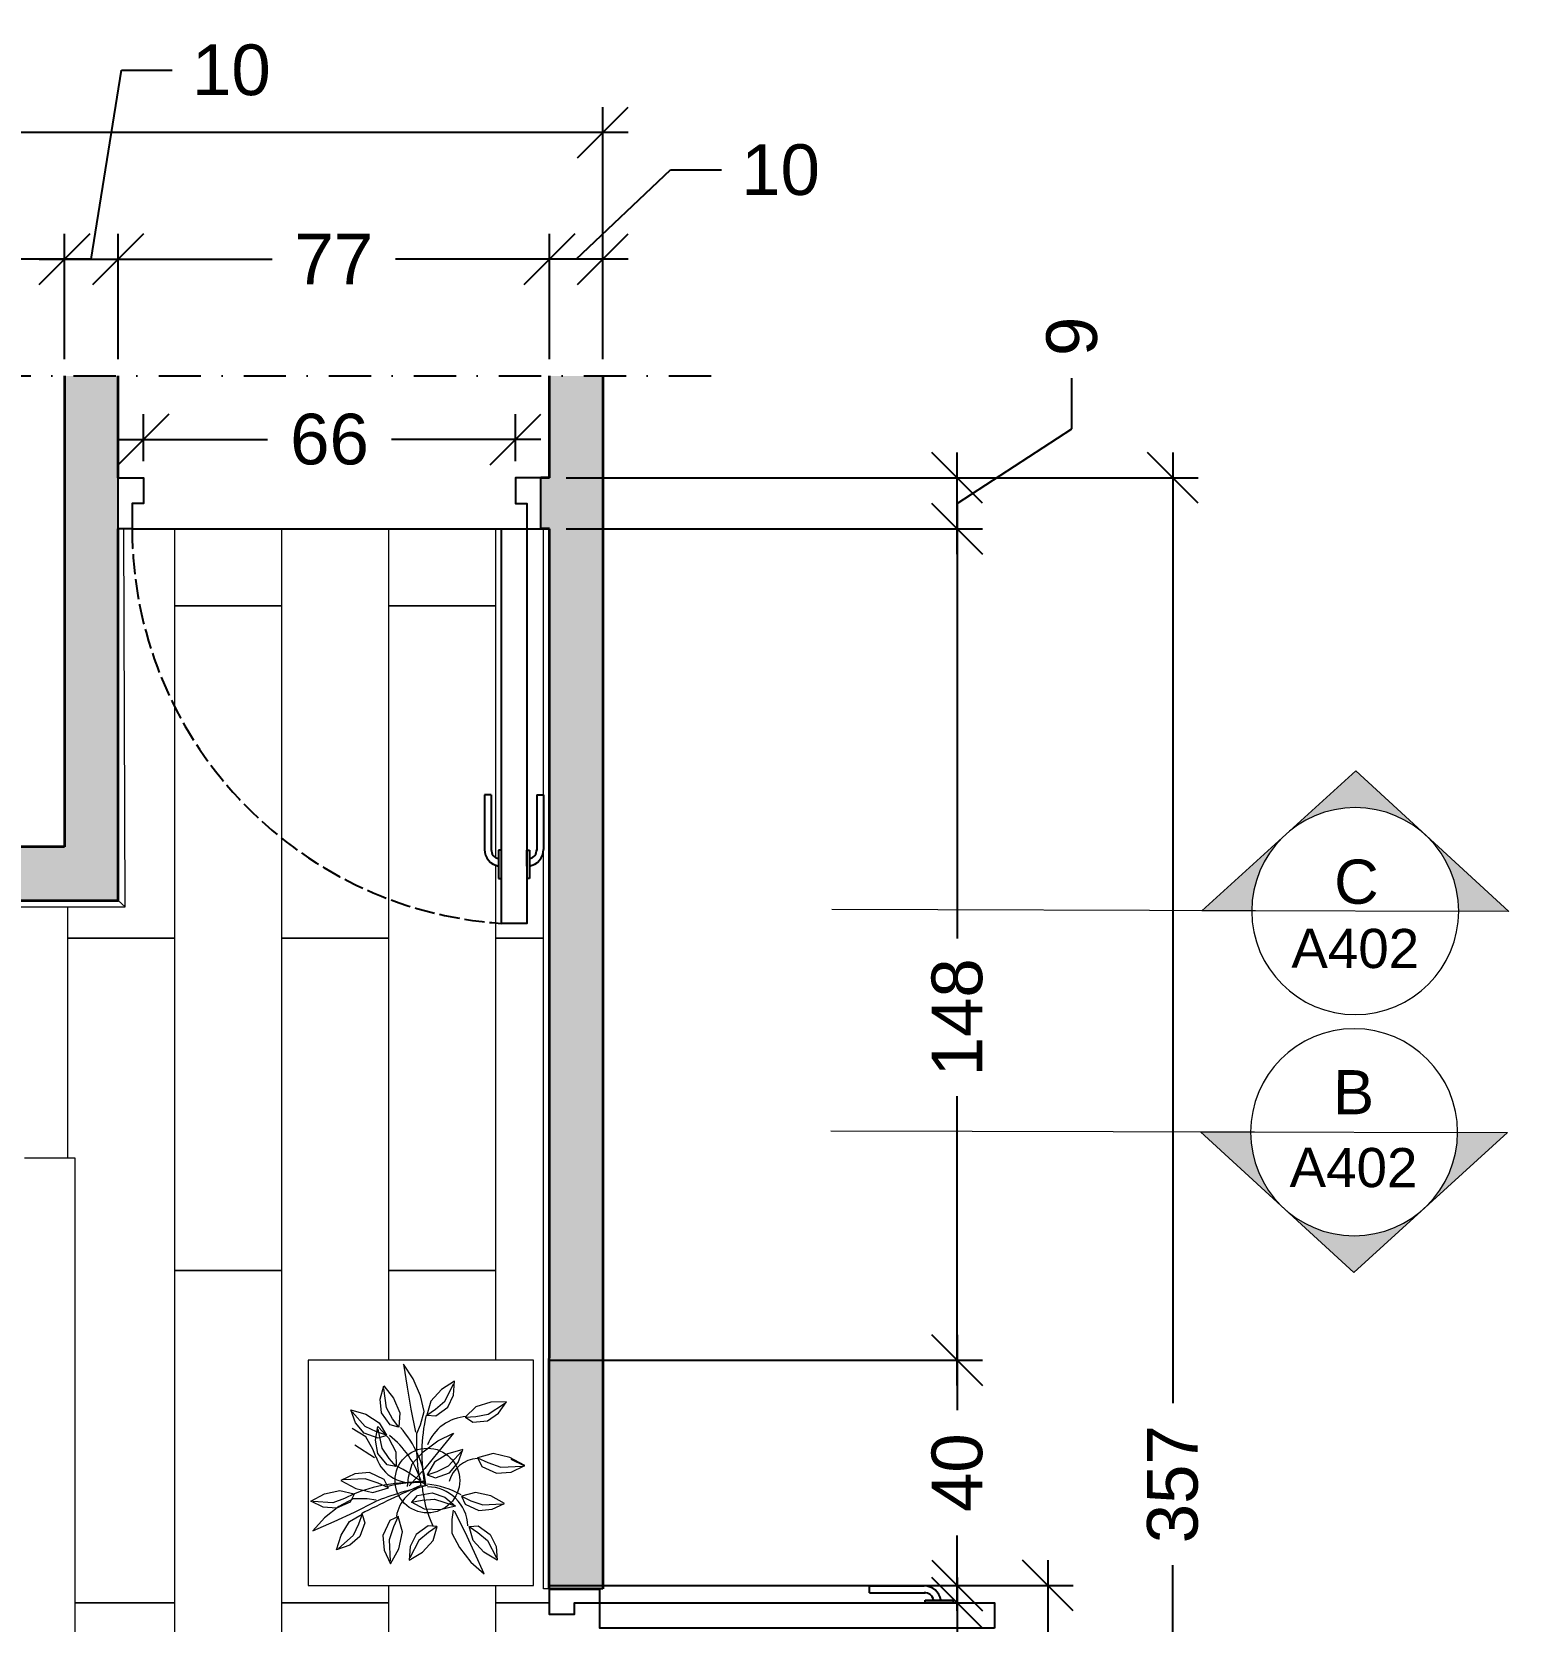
# Model space of a CAD drawing. Header units: inches. Extents: x -449 to 9267, y -5852 to 3388.
# Drawn here: x 491.1 to 753.4, y 460.7 to 742.8 of the extents above; entities that cross this region are included whole.
import ezdxf

# ---------------------------------------------------------------- set-up
doc = ezdxf.new("R2010")
doc.units = ezdxf.units.IN
doc.header["$MEASUREMENT"] = 0
doc.linetypes.add('ACAD_ISO02W100', pattern=[15, 12, -3])
doc.linetypes.add('DASHDOT', pattern=[1, 0.5, -0.25, 0, -0.25])
for name, color, linetype, lineweight in [('A-ANNO-DIMS', 3, 'Continuous', 18), ('A-ANNO-SYMB', 3, 'Continuous', 18), ('A-DOOR-FULL', 4, 'Continuous', 25), ('A-FURN', 8, 'Continuous', 18), ('A-SECT-MCUT', 7, 'Continuous', 35), ('A-WALL-STUD', 3, 'Continuous', 18)]:
    doc.layers.add(name, color=color, linetype=linetype, lineweight=lineweight)
doc.layers.add('TRATTEGGIO', color=32, linetype='Continuous')
doc.styles.add('ARIAL', font='Arial.ttf')
doc.styles.get("Standard").update_dxf_attribs({"font": 'Arial.ttf'})
doc.dimstyles.new('TICK_36', dxfattribs={"dimtxt": 3.6, "dimasz": 3.6, "dimexe": 1.8, "dimexo": 1.2, "dimgap": 1.8, "dimtad": 0, "dimdec": 0, "dimzin": 0, "dimdsep": 46, "dimtxsty": 'ARIAL', "dimblk": 'OBLIQUE', "dimcen": 1.8, "dimdle": 1.8, "dimclrd": 256, "dimclrt": 256, "dimadec": 0, "dimazin": 0, "dimtfac": 1, "dimtdec": 0, "dimtmove": 1, "dimatfit": 3, "dimldrblk": 'OPEN90', "dimfxl": 1, "dimtfill": 1, "dimtolj": 1, "dimtzin": 0, "dimarcsym": 0})

# ---------------------------------------------------------------- blocks, each defined once
blk = doc.blocks.new('Sezioni')
h = blk.add_hatch(color=256)
h.dxf.hatch_style = 1
h.paths.add_polyline_path([(52264, 47220.9), (52417.6, 47220.9, -1), (53052.6, 47220.9), (53206.2, 47220.9), (52735.1, 47651.7)])
blk.add_lwpolyline([(52264, 47220.9), (53206.2, 47220.9), (52735.1, 47651.7)], close=True)
blk.add_circle((52735.1, 47220.9), 317.5)
blk = doc.blocks.new('_Oblique')
at = {"color": 0, "linetype": 'ByBlock', "lineweight": -2}
blk.add_line((-0.5, -0.5), (0.5, 0.5), dxfattribs=at)
blk = doc.blocks.new('*D23')
at = {"layer": 'A-ANNO-DIMS', "color": 0, "lineweight": -2, "transparency": 16777216}
for p, q in [((260.44, 684.72), (260.44, 729.46)), ((592.47, 684.72), (592.47, 729.46))]:
    blk.add_line(p, q, dxfattribs=at)
at = {"layer": 'A-ANNO-DIMS', "lineweight": -2, "transparency": 16777216}
for p, q in [((255.94, 724.96), (412.13, 724.96)), ((596.97, 724.96), (440.78, 724.96))]:
    blk.add_line(p, q, dxfattribs=at)
at = {"layer": 'Defpoints', "color": 0, "transparency": 16777216}
for p in [(592.47, 724.96), (260.44, 681.72), (592.47, 681.72)]:
    blk.add_point(p, dxfattribs=at)
at = {"layer": 'A-ANNO-DIMS', "lineweight": -2, "transparency": 16777216, "xscale": 9, "yscale": 9, "zscale": 9, "rotation": 180}
blk.add_blockref('_Oblique', (260.44, 724.96), dxfattribs=at)
at = {"layer": 'A-ANNO-DIMS', "lineweight": -2, "transparency": 16777216, "xscale": 9, "yscale": 9, "zscale": 9}
blk.add_blockref('_Oblique', (592.47, 724.96), dxfattribs=at)
at = {"layer": 'A-ANNO-DIMS', "transparency": 16777216, "insert": (426.46, 724.96), "char_height": 9, "attachment_point": 5, "style": 'ARIAL', "bg_fill": 3, "box_fill_scale": 1.25, "bg_fill_color": 256, "bg_fill_true_color": 13158600, "bg_fill_transparency": 0}
blk.add_mtext('\\A1;332', dxfattribs=at)
blk = doc.blocks.new('_Open90')
at = {"color": 0, "linetype": 'ByBlock', "lineweight": -2}
for p, q in [((-0.5, 0.5), (0, 0)), ((0, 0), (-1, 0)), ((0, 0), (-0.5, -0.5))]:
    blk.add_line(p, q, dxfattribs=at)
blk = doc.blocks.new('*D26')
at = {"layer": 'A-ANNO-DIMS', "color": 0, "lineweight": -2, "transparency": 16777216}
for p, q in [((393.84, 665.05), (393.84, 706.98)), ((496.88, 684.72), (496.88, 706.98))]:
    blk.add_line(p, q, dxfattribs=at)
at = {"layer": 'A-ANNO-DIMS', "lineweight": -2, "transparency": 16777216}
for p, q in [((389.34, 702.48), (431.34, 702.48)), ((501.38, 702.48), (459.37, 702.48))]:
    blk.add_line(p, q, dxfattribs=at)
at = {"layer": 'Defpoints', "color": 0, "transparency": 16777216}
for p in [(496.88, 702.48), (496.88, 681.72), (393.84, 662.05)]:
    blk.add_point(p, dxfattribs=at)
at = {"layer": 'A-ANNO-DIMS', "lineweight": -2, "transparency": 16777216, "xscale": 9, "yscale": 9, "zscale": 9, "rotation": 180}
blk.add_blockref('_Oblique', (393.84, 702.48), dxfattribs=at)
at = {"layer": 'A-ANNO-DIMS', "lineweight": -2, "transparency": 16777216, "xscale": 9, "yscale": 9, "zscale": 9}
blk.add_blockref('_Oblique', (496.88, 702.48), dxfattribs=at)
at = {"layer": 'A-ANNO-DIMS', "transparency": 16777216, "insert": (445.36, 702.48), "char_height": 9, "attachment_point": 5, "style": 'ARIAL', "bg_fill": 3, "box_fill_scale": 1.25, "bg_fill_color": 256, "bg_fill_true_color": 13158600, "bg_fill_transparency": 0}
blk.add_mtext('\\A1;103', dxfattribs=at)
blk = doc.blocks.new('*D27')
at = {"layer": 'A-ANNO-DIMS', "lineweight": -2, "transparency": 16777216}
for p, q in [((501.63, 702.48), (506.99, 736.01)), ((506.99, 736.01), (515.99, 736.01)), ((492.38, 702.48), (510.88, 702.48))]:
    blk.add_line(p, q, dxfattribs=at)
at = {"layer": 'A-ANNO-DIMS', "color": 0, "lineweight": -2, "transparency": 16777216}
for p, q in [((496.88, 684.72), (496.88, 706.98)), ((506.38, 684.72), (506.38, 706.98))]:
    blk.add_line(p, q, dxfattribs=at)
at = {"layer": 'Defpoints', "color": 0, "transparency": 16777216}
for p in [(506.38, 702.48), (496.88, 681.72), (506.38, 681.72)]:
    blk.add_point(p, dxfattribs=at)
at = {"layer": 'A-ANNO-DIMS', "lineweight": -2, "transparency": 16777216, "xscale": 9, "yscale": 9, "zscale": 9, "rotation": 180}
blk.add_blockref('_Oblique', (496.88, 702.48), dxfattribs=at)
at = {"layer": 'A-ANNO-DIMS', "lineweight": -2, "transparency": 16777216, "xscale": 9, "yscale": 9, "zscale": 9}
blk.add_blockref('_Oblique', (506.38, 702.48), dxfattribs=at)
at = {"layer": 'A-ANNO-DIMS', "transparency": 16777216, "insert": (526.5, 736.01), "char_height": 9, "attachment_point": 5, "style": 'ARIAL', "bg_fill": 3, "box_fill_scale": 1.25, "bg_fill_color": 256, "bg_fill_true_color": 13158600, "bg_fill_transparency": 0}
blk.add_mtext('\\A1;10', dxfattribs=at)
blk = doc.blocks.new('*D28')
at = {"layer": 'A-ANNO-DIMS', "color": 0, "lineweight": -2, "transparency": 16777216}
for p, q in [((506.38, 684.72), (506.38, 706.98)), ((582.96, 684.72), (582.96, 706.98))]:
    blk.add_line(p, q, dxfattribs=at)
at = {"layer": 'A-ANNO-DIMS', "lineweight": -2, "transparency": 16777216}
for p, q in [((501.88, 702.48), (533.72, 702.48)), ((587.46, 702.48), (555.62, 702.48))]:
    blk.add_line(p, q, dxfattribs=at)
at = {"layer": 'Defpoints', "color": 0, "transparency": 16777216}
for p in [(582.96, 702.48), (506.38, 681.72), (582.96, 681.72)]:
    blk.add_point(p, dxfattribs=at)
at = {"layer": 'A-ANNO-DIMS', "lineweight": -2, "transparency": 16777216, "xscale": 9, "yscale": 9, "zscale": 9, "rotation": 180}
blk.add_blockref('_Oblique', (506.38, 702.48), dxfattribs=at)
at = {"layer": 'A-ANNO-DIMS', "lineweight": -2, "transparency": 16777216, "xscale": 9, "yscale": 9, "zscale": 9}
blk.add_blockref('_Oblique', (582.96, 702.48), dxfattribs=at)
at = {"layer": 'A-ANNO-DIMS', "transparency": 16777216, "insert": (544.67, 702.48), "char_height": 9, "attachment_point": 5, "style": 'ARIAL', "bg_fill": 3, "box_fill_scale": 1.25, "bg_fill_color": 256, "bg_fill_true_color": 13158600, "bg_fill_transparency": 0}
blk.add_mtext('\\A1;77', dxfattribs=at)
blk = doc.blocks.new('*D29')
at = {"layer": 'A-ANNO-DIMS', "lineweight": -2, "transparency": 16777216}
for p, q in [((587.71, 702.48), (604.49, 718.29)), ((604.49, 718.29), (613.49, 718.29)), ((596.97, 702.48), (578.46, 702.48))]:
    blk.add_line(p, q, dxfattribs=at)
at = {"layer": 'A-ANNO-DIMS', "color": 0, "lineweight": -2, "transparency": 16777216}
for p, q in [((582.96, 684.72), (582.96, 706.98)), ((592.47, 684.72), (592.47, 706.98))]:
    blk.add_line(p, q, dxfattribs=at)
at = {"layer": 'Defpoints', "color": 0, "transparency": 16777216}
for p in [(582.96, 702.48), (582.96, 681.72), (592.47, 681.72)]:
    blk.add_point(p, dxfattribs=at)
at = {"layer": 'A-ANNO-DIMS', "lineweight": -2, "transparency": 16777216, "xscale": 9, "yscale": 9, "zscale": 9, "rotation": 180}
blk.add_blockref('_Oblique', (582.96, 702.48), dxfattribs=at)
at = {"layer": 'A-ANNO-DIMS', "lineweight": -2, "transparency": 16777216, "xscale": 9, "yscale": 9, "zscale": 9}
blk.add_blockref('_Oblique', (592.47, 702.48), dxfattribs=at)
at = {"layer": 'A-ANNO-DIMS', "transparency": 16777216, "insert": (624, 718.29), "char_height": 9, "attachment_point": 5, "style": 'ARIAL', "bg_fill": 3, "box_fill_scale": 1.25, "bg_fill_color": 256, "bg_fill_true_color": 13158600, "bg_fill_transparency": 0}
blk.add_mtext('\\A1;10', dxfattribs=at)
blk = doc.blocks.new('*D30')
at = {"layer": 'A-ANNO-DIMS', "color": 0, "lineweight": -2, "transparency": 16777216}
for p, q in [((510.89, 666.62), (510.89, 674.96)), ((576.95, 666.62), (576.95, 674.96))]:
    blk.add_line(p, q, dxfattribs=at)
at = {"layer": 'A-ANNO-DIMS', "lineweight": -2, "transparency": 16777216}
for p, q in [((506.39, 670.46), (532.91, 670.46)), ((581.45, 670.46), (554.93, 670.46))]:
    blk.add_line(p, q, dxfattribs=at)
at = {"layer": 'Defpoints', "color": 0, "transparency": 16777216}
for p in [(576.95, 670.46), (510.89, 663.62), (576.95, 663.62)]:
    blk.add_point(p, dxfattribs=at)
at = {"layer": 'A-ANNO-DIMS', "lineweight": -2, "transparency": 16777216, "xscale": 9, "yscale": 9, "zscale": 9, "rotation": 180}
blk.add_blockref('_Oblique', (510.89, 670.46), dxfattribs=at)
at = {"layer": 'A-ANNO-DIMS', "lineweight": -2, "transparency": 16777216, "xscale": 9, "yscale": 9, "zscale": 9}
blk.add_blockref('_Oblique', (576.95, 670.46), dxfattribs=at)
at = {"layer": 'A-ANNO-DIMS', "transparency": 16777216, "insert": (543.92, 670.46), "char_height": 9, "attachment_point": 5, "style": 'ARIAL', "bg_fill": 3, "box_fill_scale": 1.25, "bg_fill_color": 256, "bg_fill_true_color": 13158600, "bg_fill_transparency": 0}
blk.add_mtext('\\A1;66', dxfattribs=at)
blk = doc.blocks.new('*D36')
at = {"layer": 'A-ANNO-DIMS', "lineweight": -2, "transparency": 16777216}
for p, q in [((693.63, 668.12), (693.63, 499.36)), ((693.63, 301.84), (693.63, 470.59))]:
    blk.add_line(p, q, dxfattribs=at)
at = {"layer": 'A-ANNO-DIMS', "color": 0, "lineweight": -2, "transparency": 16777216}
for p, q in [((585.96, 663.62), (698.13, 663.62)), ((595.46, 306.34), (698.13, 306.34))]:
    blk.add_line(p, q, dxfattribs=at)
at = {"layer": 'Defpoints', "color": 0, "transparency": 16777216}
for p in [(582.96, 663.62), (693.63, 663.62), (592.46, 306.34)]:
    blk.add_point(p, dxfattribs=at)
at = {"layer": 'A-ANNO-DIMS', "lineweight": -2, "transparency": 16777216, "xscale": 9, "yscale": 9, "zscale": 9}
for p, rotation in [((693.63, 663.62), 90), ((693.63, 306.34), 270)]:
    blk.add_blockref('_Oblique', p, dxfattribs=dict(at, rotation=rotation))
at = {"layer": 'A-ANNO-DIMS', "transparency": 16777216, "insert": (693.63, 484.98), "char_height": 9, "attachment_point": 5, "rotation": 90, "style": 'ARIAL', "bg_fill": 3, "box_fill_scale": 1.25, "bg_fill_color": 256, "bg_fill_true_color": 13158600, "bg_fill_transparency": 0}
blk.add_mtext('\\A1;357', dxfattribs=at)
blk = doc.blocks.new('*D38')
at = {"layer": 'A-ANNO-DIMS', "lineweight": -2, "transparency": 16777216}
for p, q in [((671.48, 471.52), (671.48, 440.13)), ((671.48, 386.84), (671.48, 418.23))]:
    blk.add_line(p, q, dxfattribs=at)
at = {"layer": 'A-ANNO-DIMS', "color": 0, "lineweight": -2, "transparency": 16777216}
for p, q in [((595.47, 467.02), (675.98, 467.02)), ((595.43, 391.34), (675.98, 391.34))]:
    blk.add_line(p, q, dxfattribs=at)
at = {"layer": 'Defpoints', "color": 0, "transparency": 16777216}
for p in [(592.47, 467.02), (671.48, 467.02), (592.43, 391.34)]:
    blk.add_point(p, dxfattribs=at)
at = {"layer": 'A-ANNO-DIMS', "lineweight": -2, "transparency": 16777216, "xscale": 9, "yscale": 9, "zscale": 9}
for p, rotation in [((671.48, 467.02), 90), ((671.48, 391.34), 270)]:
    blk.add_blockref('_Oblique', p, dxfattribs=dict(at, rotation=rotation))
at = {"layer": 'A-ANNO-DIMS', "transparency": 16777216, "insert": (671.48, 429.18), "char_height": 9, "attachment_point": 5, "rotation": 90, "style": 'ARIAL', "bg_fill": 3, "box_fill_scale": 1.25, "bg_fill_color": 256, "bg_fill_true_color": 13158600, "bg_fill_transparency": 0}
blk.add_mtext('\\A1;76', dxfattribs=at)
blk = doc.blocks.new('*D39')
at = {"layer": 'A-ANNO-DIMS', "lineweight": -2, "transparency": 16777216}
for p, q in [((655.37, 468.41), (655.37, 439.82)), ((655.37, 389.34), (655.37, 417.93))]:
    blk.add_line(p, q, dxfattribs=at)
at = {"layer": 'A-ANNO-DIMS', "color": 0, "lineweight": -2, "transparency": 16777216}
for p, q in [((594.93, 463.91), (659.87, 463.91)), ((594.93, 393.84), (659.87, 393.84))]:
    blk.add_line(p, q, dxfattribs=at)
at = {"layer": 'Defpoints', "color": 0, "transparency": 16777216}
for p in [(591.93, 463.91), (655.37, 463.91), (591.93, 393.84)]:
    blk.add_point(p, dxfattribs=at)
at = {"layer": 'A-ANNO-DIMS', "lineweight": -2, "transparency": 16777216, "xscale": 9, "yscale": 9, "zscale": 9}
for p, rotation in [((655.37, 463.91), 90), ((655.37, 393.84), 270)]:
    blk.add_blockref('_Oblique', p, dxfattribs=dict(at, rotation=rotation))
at = {"layer": 'A-ANNO-DIMS', "transparency": 16777216, "insert": (655.37, 428.88), "char_height": 9, "attachment_point": 5, "rotation": 90, "style": 'ARIAL', "bg_fill": 3, "box_fill_scale": 1.25, "bg_fill_color": 256, "bg_fill_true_color": 13158600, "bg_fill_transparency": 0}
blk.add_mtext('\\A1;70', dxfattribs=at)
blk = doc.blocks.new('*D40')
at = {"layer": 'A-ANNO-DIMS', "lineweight": -2, "transparency": 16777216}
for p, q in [((675.74, 672.36), (675.74, 681.36)), ((655.37, 659.11), (675.74, 672.36)), ((655.37, 650.11), (655.37, 668.12))]:
    blk.add_line(p, q, dxfattribs=at)
at = {"layer": 'A-ANNO-DIMS', "color": 0, "lineweight": -2, "transparency": 16777216}
for p, q in [((585.96, 663.62), (659.87, 663.62)), ((585.96, 654.61), (659.87, 654.61))]:
    blk.add_line(p, q, dxfattribs=at)
at = {"layer": 'Defpoints', "color": 0, "transparency": 16777216}
for p in [(582.96, 663.62), (655.37, 663.62), (582.96, 654.61)]:
    blk.add_point(p, dxfattribs=at)
at = {"layer": 'A-ANNO-DIMS', "lineweight": -2, "transparency": 16777216, "xscale": 9, "yscale": 9, "zscale": 9}
for p, rotation in [((655.37, 663.62), 90), ((655.37, 654.61), 270)]:
    blk.add_blockref('_Oblique', p, dxfattribs=dict(at, rotation=rotation))
at = {"layer": 'A-ANNO-DIMS', "transparency": 16777216, "insert": (675.74, 688.75), "char_height": 9, "attachment_point": 5, "rotation": 90, "style": 'ARIAL', "bg_fill": 3, "box_fill_scale": 1.25, "bg_fill_color": 256, "bg_fill_true_color": 13158600, "bg_fill_transparency": 0}
blk.add_mtext('\\A1;9', dxfattribs=at)
blk = doc.blocks.new('*D102')
at = {"layer": 'A-ANNO-DIMS', "lineweight": -2, "transparency": 16777216}
for p, q in [((655.37, 511.52), (655.37, 498.15)), ((655.37, 462.52), (655.37, 475.89))]:
    blk.add_line(p, q, dxfattribs=at)
at = {"layer": 'A-ANNO-DIMS', "color": 0, "lineweight": -2, "transparency": 16777216}
for p, q in [((583.13, 507.02), (659.87, 507.02)), ((583.13, 467.02), (659.87, 467.02))]:
    blk.add_line(p, q, dxfattribs=at)
at = {"layer": 'Defpoints', "color": 0, "transparency": 16777216}
for p in [(580.13, 507.02), (655.37, 507.02), (580.13, 467.02)]:
    blk.add_point(p, dxfattribs=at)
at = {"layer": 'A-ANNO-DIMS', "lineweight": -2, "transparency": 16777216, "xscale": 9, "yscale": 9, "zscale": 9}
for p, rotation in [((655.37, 507.02), 90), ((655.37, 467.02), 270)]:
    blk.add_blockref('_Oblique', p, dxfattribs=dict(at, rotation=rotation))
at = {"layer": 'A-ANNO-DIMS', "transparency": 16777216, "insert": (655.37, 487.02), "char_height": 9, "attachment_point": 5, "rotation": 90, "style": 'ARIAL', "bg_fill": 3, "box_fill_scale": 1.25, "bg_fill_color": 256, "bg_fill_true_color": 13158600, "bg_fill_transparency": 0}
blk.add_mtext('\\A1;40', dxfattribs=at)
blk = doc.blocks.new('*D103')
at = {"layer": 'A-ANNO-DIMS', "lineweight": -2, "transparency": 16777216}
for p, q in [((655.37, 659.11), (655.37, 581.88)), ((655.37, 502.52), (655.37, 553.85))]:
    blk.add_line(p, q, dxfattribs=at)
at = {"layer": 'A-ANNO-DIMS', "color": 0, "lineweight": -2, "transparency": 16777216}
for p, q in [((585.96, 654.61), (659.87, 654.61)), ((583.13, 507.02), (659.87, 507.02))]:
    blk.add_line(p, q, dxfattribs=at)
at = {"layer": 'Defpoints', "color": 0, "transparency": 16777216}
for p in [(582.96, 654.61), (655.37, 654.61), (580.13, 507.02)]:
    blk.add_point(p, dxfattribs=at)
at = {"layer": 'A-ANNO-DIMS', "lineweight": -2, "transparency": 16777216, "xscale": 9, "yscale": 9, "zscale": 9}
for p, rotation in [((655.37, 654.61), 90), ((655.37, 507.02), 270)]:
    blk.add_blockref('_Oblique', p, dxfattribs=dict(at, rotation=rotation))
at = {"layer": 'A-ANNO-DIMS', "transparency": 16777216, "insert": (655.37, 567.86), "char_height": 9, "attachment_point": 5, "rotation": 90, "style": 'ARIAL', "bg_fill": 3, "box_fill_scale": 1.25, "bg_fill_color": 256, "bg_fill_true_color": 13158600, "bg_fill_transparency": 0}
blk.add_mtext('\\A1;148', dxfattribs=at)

msp = doc.modelspace()

# ---------------------------------------------------------------- hatches: boundary and pattern name
at = {"layer": 'A-WALL-STUD'}
h = msp.add_hatch(color=5, dxfattribs=at)
h.dxf.hatch_style = 1
h.paths.add_polyline_path([(506.38, 654.61), (506.38, 663.62), (506.38, 681.72), (496.88, 681.72), (496.88, 598.13), (393.84, 598.13), (394.26, 662.05), (280.47, 662.05), (280.47, 681.72), (260.44, 681.72), (260.44, 548.3), (260.44, 428.18), (260.44, 428.18), (260.44, 308.07), (260.44, 278.04), (260.44, 276.93), (270.65, 276.93), (279.27, 276.93), (280.47, 276.93), (280.47, 305.97), (396.8, 305.97), (396.79, 315.58), (280.47, 315.58), (280.47, 428.19), (280.47, 548.3), (280.47, 652.54), (384.33, 652.54), (384.33, 589.62), (384.33, 588.62), (505.38, 588.62), (506.38, 588.62)])
h = msp.add_hatch(color=5, dxfattribs=at)
h.dxf.hatch_style = 1
h.paths.add_polyline_path([(592.47, 681.72), (582.96, 681.72), (582.96, 663.62), (581.46, 663.62), (581.46, 654.61), (582.96, 654.61), (582.92, 466.41), (582.92, 466.41), (591.93, 466.41), (592.47, 466.41), (592.47, 548.3)])

# ---------------------------------------------------------------- linework, layer by layer
at = {"color": 1}
for p, q in [((496.88, 598.13), (496.88, 598.13)), ((582.96, 548.3), (582.96, 548.3)), ((583.92, 466.41), (582.92, 466.41)), ((592.47, 466.41), (582.92, 466.41))]:
    msp.add_line(p, q, dxfattribs=at)
at = {"layer": 'A-ANNO-SYMB'}
msp.add_line((632.9, 547.74), (708.12, 547.53), dxfattribs=at)
at = {"layer": 'A-DOOR-FULL', "color": 2}
msp.add_line((508.89, 654.61), (578.95, 654.61), dxfattribs=at)
at = {"layer": 'A-DOOR-FULL', "color": 6}
for p, q in [((571.45, 607.39), (571.45, 597.68)), ((572.65, 607.39), (571.45, 607.39)), ((572.65, 607.39), (572.65, 597.49)), ((580.7, 607.39), (580.7, 597.49)), ((580.7, 607.39), (581.9, 607.39)), ((581.9, 607.39), (581.9, 597.68)), ((574.45, 597.53), (573.95, 597.53)), ((573.95, 597.53), (573.95, 592.53)), ((574.45, 596.03), (574.45, 597.53)), ((574.45, 594.68), (574.45, 596.03)), ((578.95, 596.03), (578.95, 597.53)), ((578.95, 597.53), (579.4, 597.53)), ((578.95, 594.68), (578.95, 596.03)), ((579.4, 597.53), (579.4, 592.53)), ((574.45, 592.53), (574.45, 594.68)), ((573.95, 592.53), (574.45, 592.53)), ((579.4, 592.53), (578.95, 592.53)), ((639.8, 466.91), (649.5, 466.91)), ((639.8, 465.71), (639.8, 466.91)), ((639.8, 465.71), (649.7, 465.71)), ((649.65, 463.91), (649.65, 464.41)), ((649.65, 464.41), (654.65, 464.41)), ((651.15, 463.91), (649.65, 463.91)), ((652.5, 463.91), (651.15, 463.91)), ((654.65, 463.91), (652.5, 463.91)), ((654.65, 464.41), (654.65, 463.91))]:
    msp.add_line(p, q, dxfattribs=at)
at = {"layer": 'A-DOOR-FULL', "color": 2}
for points in [[(508.89, 654.61), (506.38, 654.61), (506.38, 663.62), (510.89, 663.62), (510.89, 659.11), (508.89, 659.11), (508.89, 654.61)], [(578.95, 654.61), (581.46, 654.61), (581.46, 663.62), (576.95, 663.62), (576.95, 659.11), (578.95, 659.11), (578.95, 654.61)], [(574.45, 584.54), (574.45, 654.61), (578.95, 654.61), (578.95, 584.54), (574.45, 584.54)], [(591.93, 463.91), (591.93, 466.41), (582.92, 466.41), (582.92, 461.91), (587.42, 461.91), (587.42, 463.91), (591.93, 463.91)], [(661.99, 459.41), (591.93, 459.41), (591.93, 463.91), (661.99, 463.91), (661.99, 459.41)]]:
    msp.add_lwpolyline(points, dxfattribs=at)
at = {"layer": 'A-DOOR-FULL', "color": 252, "linetype": 'ACAD_ISO02W100', "ltscale": 0.3}
msp.add_arc((579.22, 654.71), 70.34, 180.0864, 266.1093, dxfattribs=at)
at = {"layer": 'A-DOOR-FULL', "color": 6}
for centre, radius, start, end in [((574.45, 597.68), 3, 180, 260.4059), ((574.21, 597.58), 1.57, 176.4774, 260.2797), ((578.9, 597.68), 3, 279.5941, 360), ((579.14, 597.58), 1.57, 279.7203, 3.5226), ((649.5, 463.91), 3, 9.5941, 90), ((649.6, 464.15), 1.57, 9.7203, 93.5226)]:
    msp.add_arc(centre, radius, start, end, dxfattribs=at)
at = {"layer": 'A-FURN', "color": 252}
for p, q in [((507.66, 587.47), (507.39, 654.61)), ((581.92, 466.41), (581.92, 654.61)), ((474.27, 587.47), (507.66, 587.47)), ((507.66, 587.47), (506.38, 588.62)), ((498.74, 542.84), (489.74, 542.84)), ((498.74, 368.84), (498.74, 542.84)), ((580.13, 507.02), (540.13, 507.02)), ((540.13, 507.02), (540.13, 467.02)), ((580.13, 467.02), (580.13, 507.02)), ((540.13, 467.02), (580.13, 467.02)), ((582.92, 466.41), (581.92, 466.41))]:
    msp.add_line(p, q, dxfattribs=at)
at = {"layer": 'A-FURN', "color": 5}
for p, q in [((573.47, 596.21), (573.47, 640.91)), ((573.47, 581.91), (573.47, 594.85)), ((535.47, 581.91), (554.47, 581.91)), ((554.47, 522.91), (573.47, 522.91)), ((554.47, 507.02), (554.47, 522.91)), ((573.47, 507.02), (573.47, 522.91))]:
    msp.add_line(p, q, dxfattribs=at)
at = {"layer": 'A-FURN', "color": 3}
for p, q in [((558.76, 503.71), (557.03, 506.3)), ((557.03, 506.3), (557.68, 502.2)), ((552.94, 500.05), (553.58, 502.42)), ((553.58, 502.42), (555.31, 500.26)), ((560.05, 500.69), (558.76, 503.71)), ((566.14, 503.25), (563.78, 501.81)), ((564.41, 499.75), (565.99, 502.84)), ((565.94, 500.8), (566.14, 503.25)), ((553.15, 497.67), (552.94, 500.05)), ((554.02, 498.54), (553.58, 501.99)), ((555.31, 500.26), (556.39, 497.67)), ((557.68, 502.2), (558.33, 498.32)), ((560.7, 497.89), (560.05, 500.69)), ((561.89, 499.75), (561.17, 497.25)), ((563.78, 501.81), (561.89, 499.75)), ((562.73, 498.29), (564.41, 499.75)), ((564.92, 498.64), (565.94, 500.8)), ((572.58, 499.52), (569.91, 498.69)), ((575.34, 499.59), (572.58, 499.52)), ((573.94, 497.57), (575.34, 499.59)), ((548.52, 495.86), (547.69, 498.17)), ((547.69, 498.17), (550.34, 497.39)), ((550.27, 495.24), (547.94, 497.82)), ((550.34, 497.39), (552.71, 495.89)), ((554.66, 495.52), (553.15, 497.67)), ((555.09, 496.6), (554.02, 498.54)), ((556.39, 497.67), (556.21, 495.08)), ((558.33, 498.32), (559.19, 494.22)), ((560.05, 495.52), (560.7, 497.89)), ((561.17, 497.25), (562.73, 498.29)), ((561.2, 497.24), (562.77, 497.13)), ((562.77, 497.13), (564.92, 498.64)), ((569.91, 498.69), (568.03, 496.88)), ((568.03, 496.88), (569.91, 497)), ((568.06, 496.86), (569.36, 495.98)), ((569.91, 497), (572.09, 497.42)), ((571.99, 496.21), (573.94, 497.57)), ((572.09, 497.42), (575.01, 499.31)), ((550.39, 493.36), (547.95, 494.88)), ((550.06, 494.04), (548.52, 495.86)), ((552.53, 493.14), (550.06, 494.04)), ((552.27, 494.27), (550.27, 495.24)), ((552.07, 492.78), (552.5, 495.2)), ((554.05, 493.66), (552.27, 494.27)), ((552.5, 495.2), (554.41, 493.2)), ((553.27, 491.37), (552.54, 494.77)), ((552.71, 495.89), (554.05, 493.66)), ((556.17, 495.09), (554.66, 495.52)), ((556.21, 495.08), (555.09, 496.6)), ((559.41, 494.01), (560.05, 495.52)), ((563.16, 492.68), (565.95, 494.06)), ((565.95, 494.06), (563.34, 490.83)), ((569.36, 495.98), (571.99, 496.21)), ((548.41, 491.98), (551.91, 489.7)), ((551.61, 491.22), (550.39, 493.36)), ((552.22, 489.7), (551.61, 491.22)), ((552.49, 490.43), (552.07, 492.78)), ((554.02, 493.65), (552.53, 493.14)), ((554.51, 489.53), (553.27, 491.37)), ((554.41, 493.2), (555.71, 490.72)), ((560.53, 490.71), (563.16, 492.68)), ((567.6, 491.15), (564.95, 490.38)), ((566.77, 488.84), (567.6, 491.15)), ((554.18, 488.42), (552.49, 490.43)), ((555.72, 488.12), (554.18, 488.42)), ((555.76, 488.11), (554.51, 489.53)), ((555.71, 490.72), (555.76, 488.11)), ((557.95, 486.23), (558.57, 488.61)), ((558.57, 488.61), (560.53, 490.71)), ((563.34, 490.83), (560.84, 487.79)), ((562.58, 488.87), (561.24, 486.64)), ((564.95, 490.38), (562.58, 488.87)), ((563.02, 487.25), (565.02, 488.22)), ((565.02, 488.22), (567.35, 490.8)), ((565.23, 487.02), (566.77, 488.84)), ((572.95, 490.42), (570.19, 489.64)), ((570.19, 489.7), (570.94, 488.14)), ((570.19, 489.64), (572.03, 488.82)), ((572.03, 488.82), (574.34, 488.02)), ((575.96, 489.75), (572.95, 490.42)), ((574.34, 488.02), (578.16, 488.21)), ((578.62, 488.29), (575.96, 489.75)), ((578.61, 488.19), (576.16, 489.35)), ((576.18, 487.14), (578.62, 488.29)), ((548.39, 486.82), (545.94, 485.66)), ((545.94, 485.66), (548.61, 484.21)), ((550.23, 485.94), (546.41, 485.75)), ((551, 487.04), (548.39, 486.82)), ((552.53, 485.14), (550.23, 485.94)), ((553.62, 485.81), (551, 487.04)), ((554.38, 484.26), (553.62, 485.81)), ((557.75, 484.6), (557.95, 486.23)), ((560.84, 487.79), (558.05, 484.68)), ((561.24, 486.64), (563.02, 487.25)), ((561.27, 486.63), (562.76, 486.12)), ((562.76, 486.12), (565.23, 487.02)), ((570.94, 488.14), (573.57, 486.92)), ((573.57, 486.92), (576.18, 487.14)), ((540.6, 481.95), (543.02, 483.28)), ((543.02, 483.28), (545.75, 483.89)), ((545.75, 483.89), (548.28, 483.26)), ((548.28, 483.26), (546.59, 482.43)), ((548.27, 483.23), (547.58, 481.82)), ((548.61, 484.21), (551.61, 483.53)), ((551.61, 483.53), (554.38, 484.32)), ((554.38, 484.32), (552.53, 485.14)), ((558.53, 481.81), (559.56, 483)), ((559.56, 483), (562.15, 483.46)), ((562.15, 483.46), (564.39, 482.65)), ((564.39, 482.65), (566.27, 481.06)), ((569.86, 483.5), (567.33, 482.88)), ((567.33, 482.88), (569.02, 482.04)), ((567.34, 482.84), (568.03, 481.43)), ((572.59, 482.89), (569.86, 483.5)), ((575.01, 481.57), (572.59, 482.89)), ((542.82, 480.9), (540.6, 481.95)), ((544.49, 481.7), (541.02, 481.88)), ((545.19, 480.7), (542.82, 480.9)), ((545.59, 481.04), (543.01, 479.01)), ((546.59, 482.43), (544.49, 481.7)), ((544.75, 478.36), (548.33, 479.99)), ((547.58, 481.82), (545.19, 480.7)), ((548.13, 482.39), (545.59, 481.04)), ((550.59, 482.38), (548.13, 482.39)), ((548.33, 479.99), (552.07, 481.88)), ((552.22, 482.15), (550.59, 482.38)), ((558.5, 481.78), (560.35, 482.15)), ((560.78, 480.52), (558.5, 481.78)), ((560.35, 482.15), (562.57, 482.31)), ((563.58, 480.41), (560.78, 480.52)), ((562.57, 482.31), (565.87, 481.24)), ((566.27, 481.06), (563.58, 480.41)), ((565.87, 480.35), (565.64, 478.73)), ((568.03, 476.47), (566.14, 480.2)), ((568.03, 481.43), (570.42, 480.32)), ((569.02, 482.04), (571.12, 481.32)), ((570.42, 480.32), (572.79, 480.52)), ((571.12, 481.32), (574.59, 481.49)), ((572.79, 480.52), (575.01, 481.57)), ((543.01, 479.01), (540.96, 476.68)), ((540.96, 476.68), (544.75, 478.36)), ((545.96, 475.96), (547.46, 478.33)), ((547.46, 478.33), (549.69, 479.67)), ((549.09, 477.88), (548.11, 475.89)), ((549.69, 479.67), (549.09, 477.88)), ((550.22, 478.15), (549.31, 475.68)), ((549.7, 479.63), (550.22, 478.15)), ((554.62, 478.52), (553.4, 475.89)), ((555.29, 477.43), (554.49, 475.12)), ((556.17, 479.27), (554.62, 478.52)), ((556.11, 479.27), (555.29, 477.43)), ((556.9, 476.51), (556.11, 479.27)), ((561.43, 477.59), (559.28, 476.08)), ((563, 477.48), (561.43, 477.59)), ((563.04, 477.47), (561.47, 476.43)), ((562.32, 474.97), (563.04, 477.47)), ((565.64, 478.73), (565.63, 476.27)), ((569.43, 474.97), (568.71, 477.47)), ((568.71, 477.47), (570.28, 476.43)), ((568.75, 477.48), (570.32, 477.59)), ((570.32, 477.59), (572.47, 476.08)), ((545.18, 473.31), (545.96, 475.96)), ((547.5, 474.14), (545.18, 473.31)), ((548.11, 475.89), (545.53, 473.56)), ((549.31, 475.68), (547.5, 474.14)), ((553.4, 475.89), (553.62, 473.28)), ((554.49, 475.12), (554.69, 471.31)), ((556.23, 473.5), (556.9, 476.51)), ((559.79, 474.97), (558.21, 471.88)), ((559.28, 476.08), (558.26, 473.92)), ((561.47, 476.43), (559.79, 474.97)), ((560.42, 472.91), (562.32, 474.97)), ((565.63, 476.27), (566.98, 473.73)), ((569.66, 472.88), (568.03, 476.47)), ((571.33, 472.91), (569.43, 474.97)), ((570.28, 476.43), (571.96, 474.97)), ((571.96, 474.97), (573.54, 471.88)), ((572.47, 476.08), (573.49, 473.92)), ((553.62, 473.28), (554.77, 470.84)), ((554.77, 470.84), (556.23, 473.5)), ((558.26, 473.92), (558.06, 471.47)), ((558.06, 471.47), (560.42, 472.91)), ((566.98, 473.73), (569.01, 471.15)), ((571.35, 469.09), (569.66, 472.88)), ((573.69, 471.47), (571.33, 472.91)), ((573.49, 473.92), (573.69, 471.47)), ((569.01, 471.15), (571.35, 469.09))]:
    msp.add_line(p, q, dxfattribs=at)
msp.add_circle((561.3, 485.63), 5.74, dxfattribs=at)
for centre, radius, start, end in [((590.71, 490.41), 30.41, 167.077, 190.72), ((568.64, 489.13), 7.85, 92.7984, 159.021), ((542.94, 482.9), 18.22, 5.8346, 41.8429), ((597.13, 492.3), 37.78, 177.274, 191.524), ((543.91, 480.3), 17.08, 18.4858, 51.2649), ((558.43, 491.79), 6.54, 197.853, 284.926), ((542.5, 462.31), 29.13, 50.4056, 63.3717), ((570.56, 483.92), 5.64, 93.9416, 164.04), ((561.67, 455.65), 29.84, 91.6103, 104.65), ((558.65, 457.99), 27.29, 86.4268, 113.212), ((635.34, 313.57), 186.98, 113.724, 117.304), ((577.13, 416.7), 69.87, 103.091, 111.114), ((562.45, 478.16), 6.74, 101.798, 170.748), ((580.34, 486.24), 20.04, 184.238, 205.625), ((559.72, 469.73), 15.35, 60.4339, 84.0768), ((561.27, 477.29), 7.23, 2.203, 89.739)]:
    msp.add_arc(centre, radius, start, end, dxfattribs=at)
at = {"layer": 'A-SECT-MCUT', "color": 1}
for p, q in [((496.88, 681.72), (496.88, 598.13)), ((506.38, 663.62), (506.38, 681.72)), ((582.96, 663.62), (582.96, 681.72)), ((592.47, 681.72), (592.47, 548.3)), ((582.96, 663.62), (581.46, 663.62)), ((506.38, 588.62), (506.38, 654.61)), ((582.96, 654.61), (581.46, 654.61)), ((582.96, 548.3), (582.96, 654.61)), ((496.88, 598.13), (393.84, 598.13)), ((384.33, 588.62), (506.38, 588.62)), ((582.92, 466.41), (582.96, 548.3)), ((592.47, 548.3), (592.47, 466.41)), ((582.92, 466.41), (591.93, 466.41))]:
    msp.add_line(p, q, dxfattribs=at)
at = {"layer": 'A-WALL-STUD', "color": 5}
for p, q in [((516.47, 581.91), (516.47, 654.61)), ((535.47, 581.91), (535.47, 654.61)), ((554.47, 581.91), (554.47, 654.61)), ((573.47, 596.21), (573.47, 654.61)), ((516.47, 640.91), (535.47, 640.91)), ((535.47, 640.91), (516.47, 640.91)), ((516.47, 522.91), (516.47, 640.91)), ((535.47, 522.91), (535.47, 640.91)), ((554.47, 640.91), (573.47, 640.91)), ((573.47, 640.91), (554.47, 640.91)), ((554.47, 522.91), (554.47, 640.91)), ((573.47, 522.91), (573.47, 594.85)), ((497.47, 581.91), (497.47, 587.47)), ((497.47, 542.84), (497.47, 587.47)), ((497.47, 581.91), (516.47, 581.91)), ((516.47, 581.91), (497.47, 581.91)), ((497.47, 542.84), (497.47, 581.91)), ((516.47, 463.91), (516.47, 581.91)), ((554.47, 581.91), (535.47, 581.91)), ((535.47, 463.91), (535.47, 581.91)), ((554.47, 507.02), (554.47, 581.91)), ((573.47, 507.02), (573.47, 581.91)), ((516.47, 522.91), (535.47, 522.91)), ((535.47, 522.91), (516.47, 522.91)), ((516.47, 404.91), (516.47, 522.91)), ((535.47, 404.91), (535.47, 522.91)), ((573.47, 522.91), (554.47, 522.91)), ((554.47, 463.91), (554.47, 467.02)), ((554.47, 404.91), (554.47, 467.02)), ((573.47, 463.91), (573.47, 467.02)), ((573.47, 404.91), (573.47, 467.02)), ((498.74, 463.91), (516.47, 463.91)), ((516.47, 463.91), (498.74, 463.91)), ((516.47, 345.91), (516.47, 463.91)), ((535.47, 463.91), (554.47, 463.91)), ((554.47, 463.91), (535.47, 463.91)), ((535.47, 345.91), (535.47, 463.91)), ((554.47, 404.91), (554.47, 463.91)), ((573.47, 345.91), (573.47, 463.91))]:
    msp.add_line(p, q, dxfattribs=at)
at = {"layer": 'TRATTEGGIO', "color": 4, "linetype": 'DASHDOT', "ltscale": 15}
msp.add_line((241.79, 681.72), (612.55, 681.72), dxfattribs=at)

# ---------------------------------------------------------------- block references
at = {"layer": 'A-ANNO-SYMB', "xscale": -0.05786207383373582, "yscale": 0.05786207383373575, "zscale": 0.05786207383373575, "rotation": 179.8362413498016}
msp.add_blockref('Sezioni', (-2317.71, 3288.48), dxfattribs=at)

# ---------------------------------------------------------------- texts
at = {"layer": 'A-ANNO-SYMB'}
for s, height, rotation, p in [('C', 7.84, 359.6725, (722.27, 588.05)), ('A402', 6.953, 359.8362, (714.69, 576.66)), ('B', 7.84, 359.6725, (722.07, 550.67)), ('A402', 6.953, 359.8362, (714.38, 537.76))]:
    msp.add_text(s, height=height, rotation=rotation, dxfattribs=at).set_placement(p)

# ---------------------------------------------------------------- next in the draw order: dimensions: what is measured, and where the dimension line sits
at = {"layer": 'A-ANNO-DIMS', "color": 3}
for base, p1, p2, picture, middle in [((592.47, 724.96), (260.44, 681.72), (592.47, 681.72), '*D23', (426.46, 724.96)), ((576.95, 670.46), (510.89, 663.62), (576.95, 663.62), '*D30', (543.92, 670.46))]:
    dim = msp.add_linear_dim(base=base, p1=p1, p2=p2, dimstyle='TICK_36', override={"dimscale": 2.5}, dxfattribs=at)
    dim.commit()
    dim.dimension.update_dxf_attribs({"geometry": picture, "text_midpoint": middle})
dim = msp.add_linear_dim(base=(693.63, 663.62), p1=(592.46, 306.34), p2=(582.96, 663.62), angle=90, dimstyle='TICK_36', override={"dimscale": 2.5}, dxfattribs=at)
dim.commit()
dim.dimension.update_dxf_attribs({"geometry": '*D36', "text_midpoint": (693.63, 484.98)})

# ---------------------------------------------------------------- next in the draw order: linework, layer by layer
at = {"layer": 'A-ANNO-SYMB'}
msp.add_line((708.33, 586.76), (633.11, 586.98), dxfattribs=at)

# ---------------------------------------------------------------- next in the draw order: block references
at = {"layer": 'A-ANNO-SYMB', "xscale": -0.05786207383373582, "yscale": 0.05786207383373575, "zscale": 0.05786207383373575, "rotation": 359.8362413498016}
msp.add_blockref('Sezioni', (3769.58, -2154.29), dxfattribs=at)

# ---------------------------------------------------------------- next in the draw order: dimensions: what is measured, and where the dimension line sits
at = {"layer": 'A-ANNO-DIMS', "color": 3}
dim = msp.add_linear_dim(base=(496.88, 702.48), p1=(393.84, 662.05), p2=(496.88, 681.72), dimstyle='TICK_36', override={"dimscale": 2.5}, dxfattribs=at)
dim.commit()
dim.dimension.update_dxf_attribs({"geometry": '*D26', "text_midpoint": (445.36, 702.48)})
dim = msp.add_linear_dim(base=(671.48, 467.02), p1=(592.43, 391.34), p2=(592.47, 467.02), angle=90, dimstyle='TICK_36', override={"dimscale": 2.5}, dxfattribs=at)
dim.commit()
dim.dimension.update_dxf_attribs({"geometry": '*D38', "text_midpoint": (671.48, 429.18)})

# ---------------------------------------------------------------- next in the draw order: dimensions: what is measured, and where the dimension line sits
dim = msp.add_linear_dim(base=(506.3842, 702.479), p1=(496.875, 681.7243), p2=(506.3842, 681.7243), dimstyle='TICK_36', override={"dimscale": 2.5}, dxfattribs=at)
dim.commit()
dim.dimension.update_dxf_attribs({"geometry": '*D27', "text_midpoint": (520.486, 736.0111), "dimtype": 160})
dim = msp.add_linear_dim(base=(655.37, 463.91), p1=(591.93, 393.84), p2=(591.93, 463.91), angle=90, dimstyle='TICK_36', override={"dimscale": 2.5}, dxfattribs=at)
dim.commit()
dim.dimension.update_dxf_attribs({"geometry": '*D39', "text_midpoint": (655.37, 428.88)})

# ---------------------------------------------------------------- next in the draw order: dimensions: what is measured, and where the dimension line sits
dim = msp.add_linear_dim(base=(582.96, 702.48), p1=(506.38, 681.72), p2=(582.96, 681.72), dimstyle='TICK_36', override={"dimscale": 2.5}, dxfattribs=at)
dim.commit()
dim.dimension.update_dxf_attribs({"geometry": '*D28', "text_midpoint": (544.67, 702.48)})
dim = msp.add_linear_dim(base=(655.37, 507.02), p1=(580.13, 467.02), p2=(580.13, 507.02), angle=90, dimstyle='TICK_36', override={"dimscale": 2.5}, dxfattribs=at)
dim.commit()
dim.dimension.update_dxf_attribs({"geometry": '*D102', "text_midpoint": (655.37, 487.02)})

# ---------------------------------------------------------------- next in the draw order: linework, layer by layer
at = {"layer": 'A-WALL-STUD', "color": 5}
for p, q in [((573.47, 463.91), (582.92, 463.91)), ((582.92, 463.91), (573.47, 463.91))]:
    msp.add_line(p, q, dxfattribs=at)

# ---------------------------------------------------------------- next in the draw order: dimensions: what is measured, and where the dimension line sits
at = {"layer": 'A-ANNO-DIMS', "color": 3}
dim = msp.add_linear_dim(base=(582.96, 702.48), p1=(592.47, 681.72), p2=(582.96, 681.72), dimstyle='TICK_36', override={"dimscale": 2.5}, dxfattribs=at)
dim.commit()
dim.dimension.update_dxf_attribs({"geometry": '*D29', "text_midpoint": (617.99, 718.29), "dimtype": 160})

# ---------------------------------------------------------------- next in the draw order: dimensions: what is measured, and where the dimension line sits
dim = msp.add_linear_dim(base=(655.37, 663.62), p1=(582.96, 654.61), p2=(582.96, 663.62), angle=90, dimstyle='TICK_36', override={"dimscale": 2.5}, dxfattribs=at)
dim.commit()
dim.dimension.update_dxf_attribs({"geometry": '*D40', "text_midpoint": (675.74, 685.86), "dimtype": 160})

# ---------------------------------------------------------------- next in the draw order: dimensions: what is measured, and where the dimension line sits
dim = msp.add_linear_dim(base=(655.37, 654.61), p1=(580.13, 507.02), p2=(582.96, 654.61), angle=90, dimstyle='TICK_36', override={"dimscale": 2.5}, dxfattribs=at)
dim.commit()
dim.dimension.update_dxf_attribs({"geometry": '*D103', "text_midpoint": (655.37, 567.86), "dimtype": 160})

# ---------------------------------------------------------------- next in the draw order: linework, layer by layer
at = {"layer": 'A-FURN', "color": 5}
msp.add_line((573.47, 581.91), (581.92, 581.91), dxfattribs=at)
at = {"layer": 'A-WALL-STUD', "color": 5}
msp.add_line((581.92, 581.91), (573.47, 581.91), dxfattribs=at)

doc.saveas('drawing.dxf')
